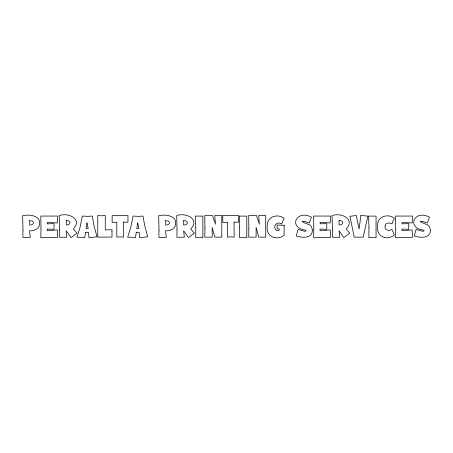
<?xml version="1.0" encoding="UTF-8"?>
<svg xmlns="http://www.w3.org/2000/svg" width="453" height="453" viewBox="0 0 453 453"><rect width="100%" height="100%" fill="white"/><g stroke="black" fill="none" stroke-linecap="round" stroke-linejoin="round"><path stroke-width="0.68" d="M123.363 222.14L123.544 237.151L120.481 236.84L116.823 237.151L116.766 222.259L112.14 222.48L112.14 215.481L127.956 215.481L127.956 222.23L123.363 222.14M234.003 222.14L234.19 237.151L231.121 236.84L227.468 237.151L227.406 222.259L222.78 222.48L222.78 215.481L238.595 215.481L238.595 222.23L234.003 222.14M195.775 227.502L195.719 237.768L199.597 237.429L202.865 237.768L202.865 216.098L195.441 216.098L195.775 227.502M239.711 227.502L239.648 237.768L243.533 237.429L246.8 237.768L246.8 216.098L239.371 216.098L239.711 227.502M368.957 227.502L368.895 237.768L372.779 237.429L376.047 237.768L376.047 216.098L368.617 216.098L368.957 227.502M111.953 231.523L112.016 237.055L97.774 237.151L97.774 215.481L101.195 215.821L105.266 215.481L105.294 229.965L112.016 229.631L111.953 231.523M59.592 229.937L59.485 237.242L66.885 237.242L66.206 230.77L71.013 237.553L76.965 233.204L73.324 228.98C82.876 219.258 68.431 212.242 59.269 215.571L59.592 229.937M177.021 229.937L176.913 237.242L184.314 237.242L183.635 230.77L188.442 237.553L194.394 233.204L190.758 228.98C200.305 219.258 185.86 212.242 176.698 215.571L177.021 229.937M332.411 229.937L332.304 237.242L339.705 237.242L339.025 230.77L343.833 237.553L349.784 233.204L346.143 228.98C355.696 219.258 341.251 212.242 332.089 215.571L332.411 229.937M22.99 230.073L22.865 237.395L30.266 237.395L29.553 230.77C33.947 231.228 39.332 228.963 39.632 223.997C40.532 215.107 28.845 214.218 22.65 215.724L22.99 230.073M159.009 230.073L158.884 237.395L166.279 237.395L165.571 230.77C169.966 231.228 175.351 228.963 175.651 223.997C176.551 215.107 164.864 214.218 158.669 215.724L159.009 230.073M204.926 228.748L204.773 237.151L212.174 237.151L212.174 227.468L214.79 237.151L221.789 237.151L221.789 215.509L214.79 215.481L215.441 224.235L212.514 215.481L204.773 215.509L204.926 228.748M248.861 228.748L248.708 237.151L256.109 237.151L256.109 227.468L258.725 237.151L265.724 237.151L265.724 215.509L258.725 215.481L259.376 224.235L256.443 215.481L248.708 215.509L248.861 228.748M40.991 228.997L40.804 237.768L57.82 237.332L57.355 229.909L47.214 230.707L47.186 229.014L53.969 229.354L53.998 223.618L47.276 223.833L47.338 222.321L57.389 222.972L57.82 216.064L40.804 216.064L40.991 228.997M313.81 228.997L313.623 237.768L330.639 237.332L330.175 229.909L320.033 230.707L320.005 229.014L326.789 229.354L326.817 223.618L320.095 223.833L320.158 222.321L330.209 222.972L330.639 216.064L313.623 216.064L313.81 228.997M395.735 228.997L395.548 237.768L412.564 237.332L412.1 229.909L401.958 230.707L401.93 229.014L408.708 229.354L408.742 223.618L402.021 223.833L402.083 222.321L412.134 222.972L412.564 216.064L395.548 216.064L395.735 228.997M284.133 225.311L284.133 235.056C279.037 240.396 268.023 237.785 267.338 229.965A16.331 16.331 0 0 1 267.378 224.28C267.876 216.109 278.567 213.527 284.133 218.437L281.664 224.02C277.485 220.781 272.366 225.753 275.809 229.909L276.845 230.43L279.229 230.305L279.201 228.918L277.134 228.856L277.134 225.033L284.133 225.311M29.649 220.656L29.649 225.13L32.05 224.682L33.279 223.578A1.818 1.818 0 0 0 33.052 221.817L32.112 221.092L29.649 220.656M165.668 220.656L165.668 225.13L168.069 224.682L169.297 223.578A1.818 1.818 0 0 0 169.071 221.817L168.131 221.092L165.668 220.656M66.268 220.503L66.268 225.005C68.08 225.164 71.002 223.816 69.671 221.659L68.731 220.951L66.268 220.503M183.697 220.503L183.697 225.005C185.509 225.164 188.431 223.816 187.1 221.659L186.16 220.951L183.697 220.503M339.087 220.503L339.087 225.005C340.899 225.164 343.821 223.816 342.491 221.659L341.551 220.951L339.087 220.503M312.304 230.645C312.304 238.805 301.596 237.831 296.245 235.945L298.063 229.411L304.688 231.268L306.075 230.985L305.815 230.215C287.898 228.17 296.177 209.02 311.409 217.146L309.314 222.972L304.41 221.37L302.038 221.307L303.238 222.31L309.926 225.056A6.925 6.925 0 0 1 312.162 229.088L312.304 230.645M430.35 230.645C430.35 238.805 419.642 237.831 414.291 235.945L416.109 229.411L422.734 231.268L424.121 230.985L423.861 230.215C405.945 228.17 414.229 209.02 429.455 217.146L427.36 222.972L422.456 221.37L420.084 221.307L421.29 222.31L427.972 225.056A6.925 6.925 0 0 1 430.214 229.088L430.35 230.645M385.169 225.639C383.742 230.022 388.867 231.693 391.856 229.258L394.382 234.931L392.694 236.228L389.291 237.599A11.263 11.263 0 0 1 383.47 237.072C380.243 236.098 378 233.131 377.587 229.841A16.331 16.331 0 0 1 377.632 224.156C378.136 215.99 388.81 213.42 394.382 218.318L393.442 220.118A42.004 42.004 0 0 0 392.241 223.08L391.947 223.924C389.733 222.633 385.56 222.298 385.169 225.639M360.905 215.481L359.059 229.076L356.313 215.481L349.931 216.279L354.218 237.151L363.221 237.151L367.876 216.098L360.905 215.481M85.56 232.247L84.7 237.768L81.047 237.213L76.959 237.242L79.966 227.672L82.321 216.064L87.808 216.358L92.282 216.064L93.85 225.005L96.999 236.777L89.014 237.768L88.397 232.372L85.56 232.247M136.285 232.247L135.419 237.768L131.766 237.213L127.684 237.242L130.691 227.672L133.046 216.064L138.533 216.358L143.001 216.064L144.575 225.005L147.718 236.777L139.734 237.768L139.122 232.372L136.285 232.247M86.976 222.972L86.053 228.522L88.21 228.522L86.976 222.972M137.701 222.972L136.778 228.522L138.935 228.522L137.701 222.972"/></g></svg>
